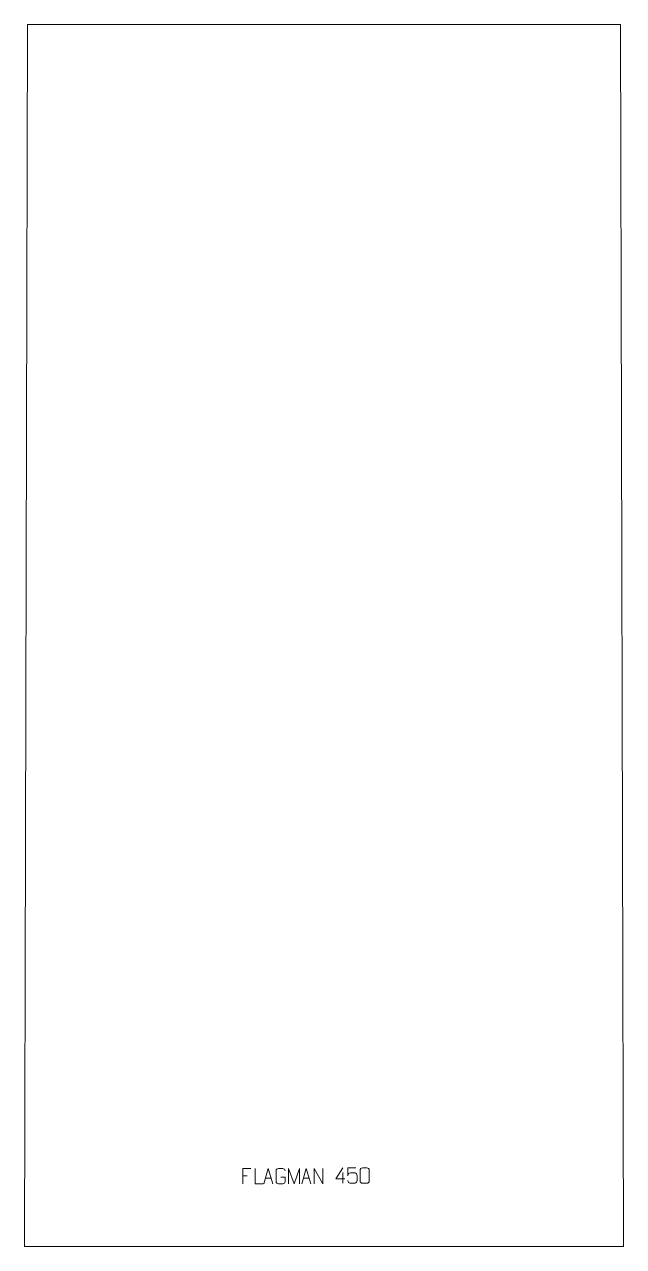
# Model space of a CAD drawing. Header units: millimetres. Extents: x -490 to 490, y -1750 to 250.
import ezdxf

# ---------------------------------------------------------------- set-up
doc = ezdxf.new("R2010")
doc.units = ezdxf.units.MM
doc.header["$MEASUREMENT"] = 0
doc.layers.add('layer 1', color=7, linetype='Continuous')

msp = doc.modelspace()

# ---------------------------------------------------------------- linework, layer by layer
at = {"layer": 'layer 1', "color": 242, "lineweight": 9}
msp.add_open_spline([(489.9998, -1749.9995), (489.9998, -1749.9995), (-489.9998, -1749.9995), (-489.9998, -1749.9995), (-489.9998, -1749.9995), (-489.9998, -1749.9995), (-485.0001, 250.0002), (-485.0001, 250.0002), (-485.0001, 250.0002), (-485.0001, 250.0002), (485.0002, 250.0002), (485.0002, 250.0002), (485.0002, 250.0002), (485.0002, 250.0002), (489.9998, -1749.9995), (489.9998, -1749.9995)], degree=3, knots=[0, 0, 0, 0, 0.2, 0.2, 0.2, 0.2, 0.4, 0.4, 0.4, 0.4, 0.6, 0.6, 0.6, 0.6, 1, 1, 1, 1], dxfattribs=at)
at = {"layer": 'layer 1', "color": 250, "lineweight": 9}
for points, knots in [([(-119.781, -1622.3085), (-119.781, -1622.3085), (-132.655, -1622.3085), (-132.655, -1622.3085), (-132.655, -1622.3085), (-132.655, -1622.3085), (-132.655, -1647.2621), (-132.655, -1647.2621)], [0, 0, 0, 0, 0.333333333, 0.333333333, 0.333333333, 0.333333333, 1, 1, 1, 1]), ([(-99.7435, -1647.2621), (-99.7435, -1647.2621), (-112.6926, -1647.2621), (-112.6926, -1647.2621), (-112.6926, -1647.2621), (-112.6926, -1647.2621), (-112.6926, -1622.3085), (-112.6926, -1622.3085)], [0, 0, 0, 0, 0.333333333, 0.333333333, 0.333333333, 0.333333333, 1, 1, 1, 1]), ([(-98.4364, -1647.262), (-98.4364, -1647.262), (-91.0654, -1622.3085), (-91.0654, -1622.3085), (-91.0654, -1622.3085), (-91.0654, -1622.3085), (-83.4955, -1647.262), (-83.4955, -1647.262)], [0, 0, 0, 0, 0.333333333, 0.333333333, 0.333333333, 0.333333333, 1, 1, 1, 1]), ([(-70.711, -1636.2763), (-70.711, -1636.2763), (-63.5429, -1636.2763), (-63.5429, -1636.2763), (-63.5429, -1636.2763), (-63.5429, -1636.2763), (-63.5429, -1643.4444), (-63.5429, -1643.4444), (-63.5429, -1643.4444), (-63.6826, -1645.7678), (-65.3598, -1647.2474), (-67.5076, -1647.2582), (-67.5076, -1647.2582), (-69.8394, -1647.2578), (-72.1714, -1647.2578), (-74.5029, -1647.2582), (-74.5029, -1647.2582), (-76.4278, -1647.3636), (-78.4, -1645.4791), (-78.3888, -1643.4618), (-78.3888, -1643.4618), (-78.3884, -1637.6917), (-78.3884, -1631.922), (-78.3888, -1626.1527), (-78.3888, -1626.1527), (-78.3846, -1624.0146), (-76.6378, -1622.2954), (-74.4855, -1622.3088), (-74.4855, -1622.3088), (-72.1598, -1622.3088), (-69.8337, -1622.3088), (-67.5076, -1622.3088), (-67.5076, -1622.3088), (-65.5609, -1622.2734), (-63.5695, -1623.7649), (-63.5429, -1626.2026)], [0, 0, 0, 0, 0.1, 0.1, 0.1, 0.1, 0.2, 0.2, 0.2, 0.2, 0.3, 0.3, 0.3, 0.3, 0.4, 0.4, 0.4, 0.4, 0.5, 0.5, 0.5, 0.5, 0.6, 0.6, 0.6, 0.6, 0.7, 0.7, 0.7, 0.7, 0.8, 0.8, 0.8, 0.8, 1, 1, 1, 1]), ([(-57.8084, -1647.2642), (-57.8084, -1647.2642), (-57.8084, -1622.3063), (-57.8084, -1622.3063), (-57.8084, -1622.3063), (-57.8084, -1622.3063), (-48.8833, -1647.2642), (-48.8833, -1647.2642), (-48.8833, -1647.2642), (-48.8833, -1647.2642), (-40.1234, -1622.3068), (-40.1234, -1622.3068), (-40.1234, -1622.3068), (-40.1234, -1622.3068), (-40.1234, -1647.2642), (-40.1234, -1647.2642)], [0, 0, 0, 0, 0.2, 0.2, 0.2, 0.2, 0.4, 0.4, 0.4, 0.4, 0.6, 0.6, 0.6, 0.6, 1, 1, 1, 1]), ([(-36.4364, -1647.262), (-36.4364, -1647.262), (-29.0654, -1622.3085), (-29.0654, -1622.3085), (-29.0654, -1622.3085), (-29.0654, -1622.3085), (-21.4955, -1647.262), (-21.4955, -1647.262)], [0, 0, 0, 0, 0.333333333, 0.333333333, 0.333333333, 0.333333333, 1, 1, 1, 1]), ([(-16.2933, -1647.262), (-16.2933, -1647.262), (-16.2933, -1622.3085), (-16.2933, -1622.3085), (-16.2933, -1622.3085), (-16.2933, -1622.3085), (-1.6385, -1647.262), (-1.6385, -1647.262), (-1.6385, -1647.262), (-1.6385, -1647.262), (-1.6385, -1622.3085), (-1.6385, -1622.3085)], [0, 0, 0, 0, 0.25, 0.25, 0.25, 0.25, 0.5, 0.5, 0.5, 0.5, 1, 1, 1, 1]), ([(33.9782, -1639.3743), (33.9782, -1639.3743), (19.1565, -1639.3743), (19.1565, -1639.3743), (19.1565, -1639.3743), (19.1565, -1639.3743), (31.0341, -1621.3038), (31.0341, -1621.3038)], [0, 0, 0, 0, 0.333333333, 0.333333333, 0.333333333, 0.333333333, 1, 1, 1, 1]), ([(51.9614, -1621.3361), (51.9614, -1621.3361), (39.1097, -1621.3361), (39.1097, -1621.3361), (39.1097, -1621.3361), (39.11, -1625.5667), (39.11, -1629.7976), (39.1097, -1634.0288), (39.1097, -1634.0288), (39.1094, -1630.7187), (40.7404, -1629.6469), (43.5524, -1629.5864), (43.5524, -1629.5864), (45.992, -1629.5861), (48.4315, -1629.5861), (50.8707, -1629.5864), (50.8707, -1629.5864), (52.5205, -1629.5796), (53.9954, -1631.9601), (54.0239, -1634.0288), (54.0239, -1634.0288), (54.0236, -1636.6161), (54.0236, -1639.2037), (54.0239, -1641.7914), (54.0239, -1641.7914), (54.0701, -1643.7508), (52.5707, -1646.1871), (50.9448, -1646.2456), (50.9448, -1646.2456), (48.9883, -1646.2453), (44.0933, -1646.2453), (42.1363, -1646.2456), (42.1363, -1646.2456), (40.2908, -1646.2544), (39.1837, -1644.2896), (39.1629, -1641.7385)], [0, 0, 0, 0, 0.1, 0.1, 0.1, 0.1, 0.2, 0.2, 0.2, 0.2, 0.3, 0.3, 0.3, 0.3, 0.4, 0.4, 0.4, 0.4, 0.5, 0.5, 0.5, 0.5, 0.6, 0.6, 0.6, 0.6, 0.7, 0.7, 0.7, 0.7, 0.8, 0.8, 0.8, 0.8, 1, 1, 1, 1]), ([(62.9865, -1621.2916), (65.3526, -1621.2916), (67.7191, -1621.2916), (70.0856, -1621.2916), (70.0856, -1621.2916), (72.0661, -1621.256), (74.0921, -1622.7503), (74.1192, -1625.1924), (74.1192, -1625.1924), (74.1188, -1630.9498), (74.1188, -1636.7076), (74.1192, -1642.4658), (74.1192, -1642.4658), (73.9771, -1644.7934), (72.2707, -1646.2757), (70.0856, -1646.2865), (70.0856, -1646.2865), (67.7132, -1646.2861), (65.3408, -1646.2861), (62.9688, -1646.2865), (62.9688, -1646.2865), (61.0103, -1646.3921), (59.0039, -1644.5042), (59.0153, -1642.4832), (59.0153, -1642.4832), (59.0157, -1636.7026), (59.0157, -1630.9223), (59.0153, -1625.1425), (59.0153, -1625.1425), (59.0196, -1623.0005), (60.7967, -1621.278), (62.9865, -1621.2916)], [0, 0, 0, 0, 0.111111111, 0.111111111, 0.111111111, 0.111111111, 0.222222222, 0.222222222, 0.222222222, 0.222222222, 0.333333333, 0.333333333, 0.333333333, 0.333333333, 0.444444444, 0.444444444, 0.444444444, 0.444444444, 0.555555556, 0.555555556, 0.555555556, 0.555555556, 0.666666667, 0.666666667, 0.666666667, 0.666666667, 0.777777778, 0.777777778, 0.777777778, 0.777777778, 1, 1, 1, 1])]:
    msp.add_open_spline(points, degree=3, knots=knots, dxfattribs=at)
for points in [[(-132.655, -1634.1882), (-132.655, -1634.1882), (-125.4869, -1634.1882), (-125.4869, -1634.1882)], [(-95.7138, -1638.0126), (-95.7138, -1638.0126), (-86.2181, -1638.0126), (-86.2181, -1638.0126)], [(-33.7138, -1638.0126), (-33.7138, -1638.0126), (-24.2181, -1638.0126), (-24.2181, -1638.0126)], [(31.0341, -1628.6132), (31.0341, -1628.6132), (31.0341, -1646.2779), (31.0341, -1646.2779)]]:
    msp.add_open_spline(points, degree=3, dxfattribs=at)

doc.saveas('drawing.dxf')
